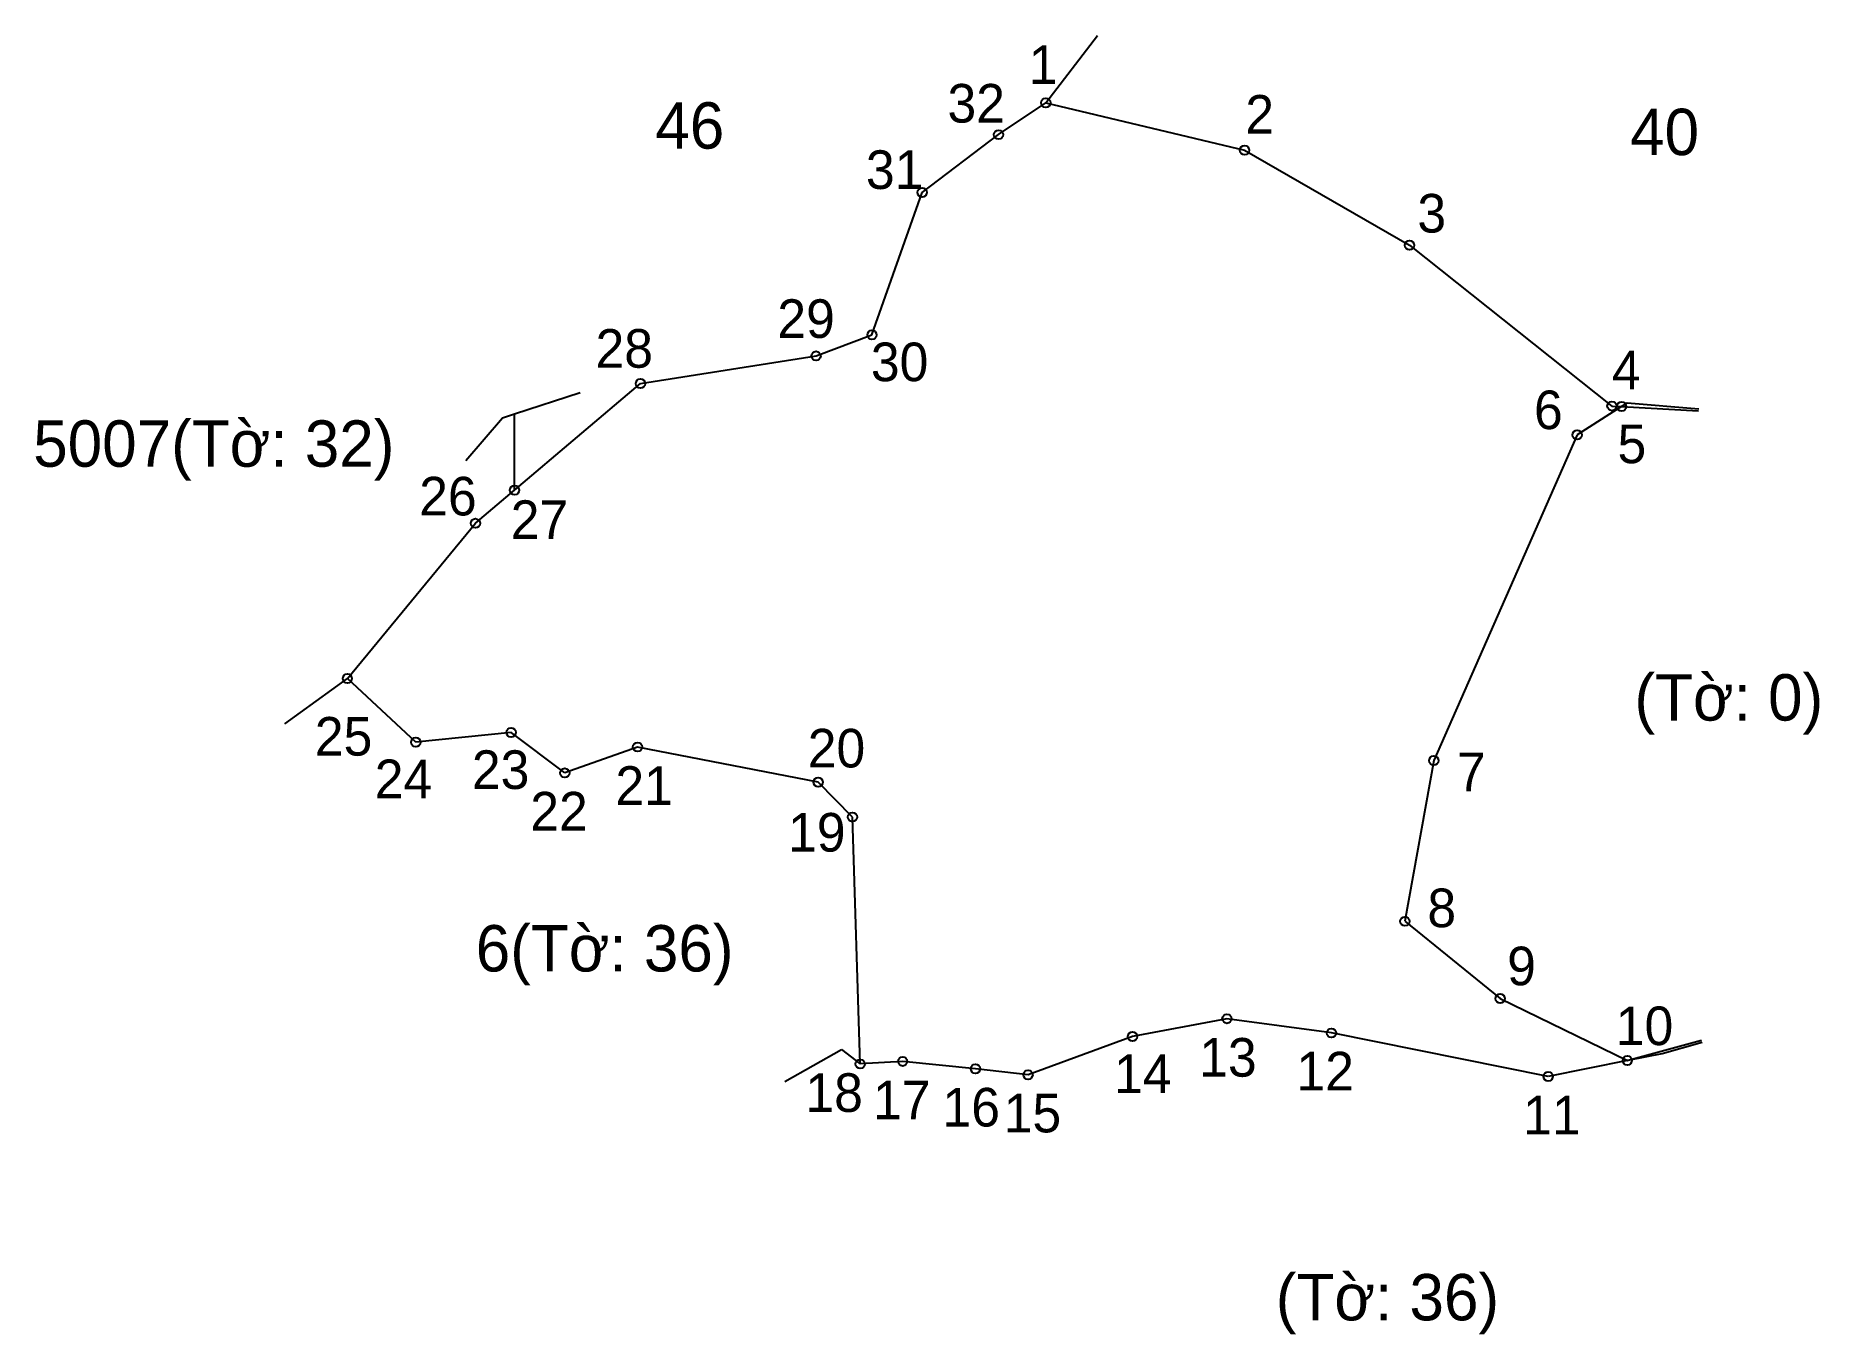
# Model space of a CAD drawing. Extents: x 548953 to 549129, y 1822962 to 1823090.
import ezdxf

# ---------------------------------------------------------------- set-up
doc = ezdxf.new("R2010")
doc.units = 0
for name, color, linetype in [('CanhThua', 7, 'Continuous'), ('MocDinhThua', 7, 'Continuous'), ('NhanTuCan', 7, 'Continuous'), ('RauThua', 7, 'Continuous'), ('SoHieuDinhThua', 7, 'Continuous')]:
    doc.layers.add(name, color=color, linetype=linetype)

msp = doc.modelspace()

# ---------------------------------------------------------------- linework, layer by layer
at = {"layer": 'CanhThua'}
for p, q in [((549047.76, 1823080.36), (549052.42, 1823083.51)), ((549052.42, 1823083.51), (549072.04, 1823078.82)), ((549040.22, 1823074.66), (549047.76, 1823080.36)), ((549072.04, 1823078.82), (549088.31, 1823069.45)), ((549035.27, 1823060.6), (549040.22, 1823074.66)), ((549088.31, 1823069.45), (549108.29, 1823053.58)), ((549029.75, 1823058.52), (549035.27, 1823060.6)), ((549012.42, 1823055.8), (549029.75, 1823058.52)), ((549000, 1823045.28), (549012.42, 1823055.8)), ((549109.24, 1823053.53), (549104.86, 1823050.73)), ((549108.29, 1823053.58), (549109.24, 1823053.53)), ((549104.86, 1823050.73), (549090.71, 1823018.59)), ((548996.14, 1823042.01), (549000, 1823045.28)), ((548983.5, 1823026.69), (548996.14, 1823042.01)), ((548990.25, 1823020.4), (548983.5, 1823026.69)), ((548999.66, 1823021.37), (548990.25, 1823020.4)), ((549004.95, 1823017.37), (548999.66, 1823021.37)), ((549012.14, 1823019.93), (549004.95, 1823017.37)), ((549029.96, 1823016.46), (549012.14, 1823019.93)), ((549090.71, 1823018.59), (549087.86, 1823002.73)), ((549033.34, 1823013.02), (549029.96, 1823016.46)), ((549034.11, 1822988.65), (549033.34, 1823013.02)), ((549087.86, 1823002.73), (549097.26, 1822995.11)), ((549097.26, 1822995.11), (549109.81, 1822989)), ((549070.3, 1822993.12), (549060.98, 1822991.36)), ((549080.61, 1822991.71), (549070.3, 1822993.12)), ((549060.98, 1822991.36), (549050.67, 1822987.59)), ((549102, 1822987.42), (549080.61, 1822991.71)), ((549038.3, 1822988.91), (549034.11, 1822988.65)), ((549045.48, 1822988.18), (549038.3, 1822988.91)), ((549109.81, 1822989), (549102, 1822987.42)), ((549050.67, 1822987.59), (549045.48, 1822988.18))]:
    msp.add_line(p, q, dxfattribs=at)
at = {"layer": 'MocDinhThua'}
for centre in [(549052.42, 1823083.51), (549047.76, 1823080.36), (549072.04, 1823078.82), (549040.22, 1823074.66), (549088.31, 1823069.45), (549035.27, 1823060.6), (549029.75, 1823058.52), (549012.42, 1823055.8), (549108.29, 1823053.58), (549109.24, 1823053.53), (549104.86, 1823050.73), (549000, 1823045.28), (548996.14, 1823042.01), (548983.5, 1823026.69), (548999.66, 1823021.37), (548990.25, 1823020.4), (549012.14, 1823019.93), (549090.71, 1823018.59), (549004.95, 1823017.37), (549029.96, 1823016.46), (549033.34, 1823013.02), (549087.86, 1823002.73), (549097.26, 1822995.11), (549070.3, 1822993.12), (549060.98, 1822991.36), (549080.61, 1822991.71), (549034.11, 1822988.65), (549038.3, 1822988.91), (549045.48, 1822988.18), (549109.81, 1822989), (549050.67, 1822987.59), (549102, 1822987.42)]:
    msp.add_circle(centre, 0.458, dxfattribs=at)
at = {"layer": 'RauThua'}
for p, q in [((549052.42, 1823083.51), (549057.54, 1823090.13)), ((549000, 1823052.81), (549006.48, 1823054.91)), ((549109.24, 1823053.53), (549109.79, 1823053.88)), ((549109.24, 1823053.53), (549109.79, 1823053.88)), ((549109.24, 1823053.53), (549116.84, 1823053.12)), ((549109.79, 1823053.88), (549116.86, 1823053.3)), ((549109.79, 1823053.88), (549116.86, 1823053.3)), ((548995.18, 1823048.21), (548998.8, 1823052.42)), ((548998.8, 1823052.42), (549000, 1823052.81)), ((549000, 1823045.28), (549000, 1823052.81)), ((549000, 1823045.28), (549000, 1823052.81)), ((548977.32, 1823022.23), (548983.5, 1823026.69)), ((549026.68, 1822986.93), (549032.26, 1822990.07)), ((549032.26, 1822990.07), (549034.11, 1822988.65)), ((549109.9, 1822989.02), (549117.13, 1822991.01)), ((549113.25, 1822989.69), (549117.18, 1822990.81)), ((549109.81, 1822989), (549109.9, 1822989.02)), ((549109.81, 1822989), (549109.9, 1822989.02)), ((549109.81, 1822989), (549109.82, 1822988.99)), ((549109.82, 1822988.99), (549109.9, 1822989.02)), ((549109.82, 1822988.99), (549109.9, 1822989.02)), ((549109.9, 1822989.02), (549113.25, 1822989.69))]:
    msp.add_line(p, q, dxfattribs=at)

# ---------------------------------------------------------------- texts
at = {"layer": 'NhanTuCan'}
for s, height, p in [('46', 4.576, (549013.89, 1823078.98)), ('40', 4.576, (549110.08, 1823078.34)), ('5007(Tờ: 32)', 4.5757, (548952.5, 1823047.59)), ('(Tờ: 0)', 4.576, (549110.51, 1823022.54)), ('6(Tờ: 36)', 4.576, (548996.17, 1822997.78)), ('(Tờ: 36)', 4.576, (549075.12, 1822963.35))]:
    msp.add_text(s, height=height, dxfattribs=at).set_placement(p)
at = {"layer": 'SoHieuDinhThua'}
for s, height, p in [('1', 3.81, (549050.75, 1823085.36)), ('32', 3.813, (549042.72, 1823081.55)), ('2', 3.81, (549072.11, 1823080.46)), ('31', 3.813, (549034.67, 1823075)), ('3', 3.81, (549089.09, 1823070.7)), ('29', 3.813, (549025.93, 1823060.3)), ('28', 3.813, (549007.99, 1823057.36)), ('30', 3.813, (549035.16, 1823056.03)), ('4', 3.81, (549108.29, 1823055.24)), ('6', 3.81, (549100.6, 1823051.3)), ('5', 3.81, (549108.84, 1823047.94)), ('26', 3.813, (548990.59, 1823042.78)), ('27', 3.813, (548999.62, 1823040.46)), ('25', 3.813, (548980.29, 1823019.08)), ('20', 3.813, (549028.93, 1823017.91)), ('24', 3.813, (548986.2, 1823014.88)), ('23', 3.813, (548995.79, 1823015.79)), ('7', 3.81, (549093, 1823015.57)), ('21', 3.813, (549009.95, 1823014.22)), ('22', 3.813, (549001.55, 1823011.69)), ('19', 3.813, (549026.99, 1823009.61)), ('8', 3.81, (549090.08, 1823002.15)), ('9', 3.81, (549097.95, 1822996.42)), ('10', 3.813, (549108.67, 1822990.51)), ('13', 3.813, (549067.56, 1822987.4)), ('14', 3.813, (549059.16, 1822985.78)), ('12', 3.813, (549077.16, 1822986.04)), ('18', 3.813, (549028.7, 1822983.92)), ('17', 3.813, (549035.38, 1822983.19)), ('16', 3.813, (549042.23, 1822982.48)), ('15', 3.813, (549048.27, 1822981.9)), ('11', 3.813, (549099.53, 1822981.7))]:
    msp.add_text(s, height=height, dxfattribs=at).set_placement(p)

doc.saveas('drawing.dxf')
